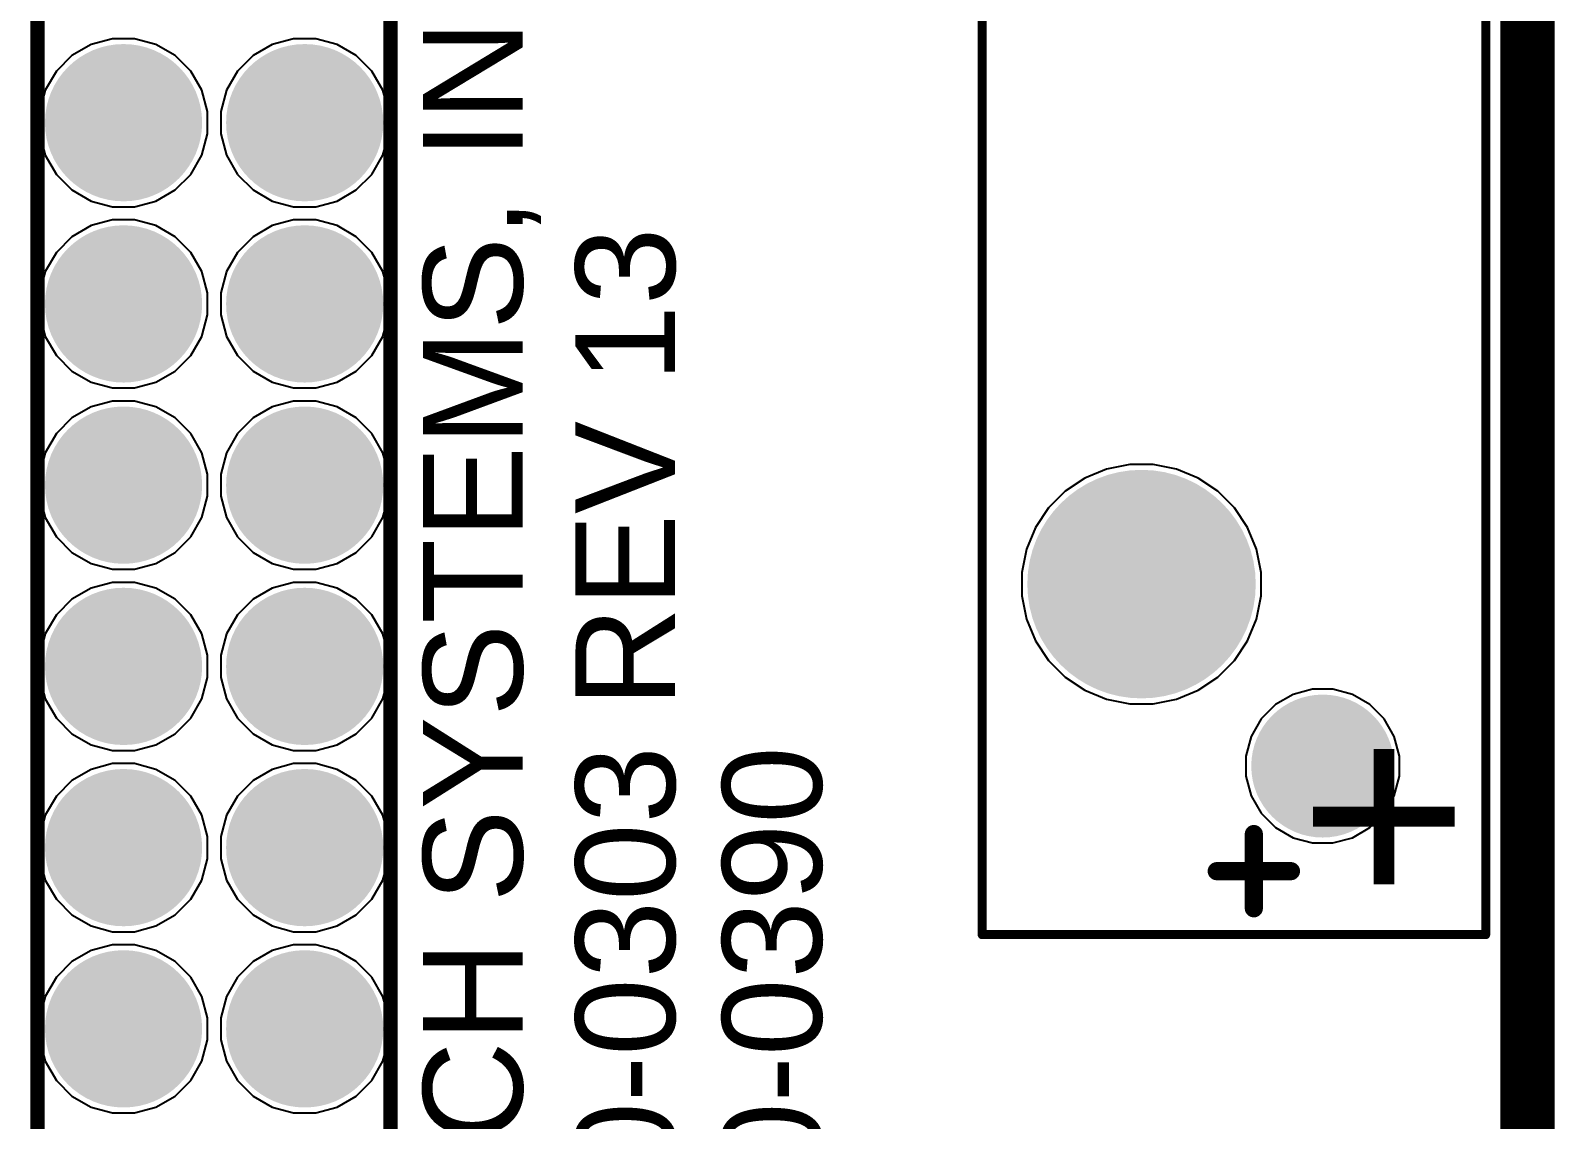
# Model space of a CAD drawing. Header units: millimetres. Extents: x -11 to 156, y -11 to 109.
# Drawn here: x 134.59 to 155.96, y 27.28 to 42.54 of the extents above; entities that cross this region are included whole.
import ezdxf

# ---------------------------------------------------------------- set-up
doc = ezdxf.new("R2010")
doc.units = ezdxf.units.MM
for name, color, linetype in [('BottomLayer', 5, 'Continuous'), ('BottomSolder', 6, 'Continuous'), ('Mechanical1', 6, 'Continuous'), ('Mechanical2', 216, 'Continuous'), ('MultiLayer', 9, 'Continuous'), ('PadHoleLayer', 156, 'Continuous'), ('TopLayer', 1, 'Continuous'), ('TopOverlay', 2, 'Continuous'), ('TopSolder', 216, 'Continuous')]:
    doc.layers.add(name, color=color, linetype=linetype)
doc.styles.add('Arial', font='', dxfattribs={"height": 0.2})
doc.styles.get('Arial').set_extended_font_data('Arial')

# ---------------------------------------------------------------- blocks, each defined once
blk = doc.blocks.new('NH5077_LF_66')
at = {"layer": 'BottomLayer'}
h = blk.add_hatch(color=5, dxfattribs=at)
edge = h.paths.add_edge_path()
edge.add_arc((-10.15, 1.27), 1.5, 0, 360)
h = blk.add_hatch(color=5, dxfattribs=at)
edge = h.paths.add_edge_path()
edge.add_arc((12.7, 1.27), 0.9, 0, 360)
h = blk.add_hatch(color=5, dxfattribs=at)
edge = h.paths.add_edge_path()
edge.add_arc((10.15, -1.27), 1.5, 0, 360)
h = blk.add_hatch(color=5, dxfattribs=at)
edge = h.paths.add_edge_path()
edge.add_arc((-12.7, -1.27), 0.9, 0, 360)
at = {"layer": 'BottomSolder'}
h = blk.add_hatch(color=6, dxfattribs=at)
edge = h.paths.add_edge_path()
edge.add_arc((-10.15, 1.27), 1.6016, 0, 360)
h = blk.add_hatch(color=6, dxfattribs=at)
edge = h.paths.add_edge_path()
edge.add_arc((12.7, 1.27), 1.0016, 0, 360)
h = blk.add_hatch(color=6, dxfattribs=at)
edge = h.paths.add_edge_path()
edge.add_arc((10.15, -1.27), 1.6016, 0, 360)
h = blk.add_hatch(color=6, dxfattribs=at)
edge = h.paths.add_edge_path()
edge.add_arc((-12.7, -1.27), 1.0016, 0, 360)
at = {"layer": 'MultiLayer'}
h = blk.add_hatch(color=9, dxfattribs=at)
edge = h.paths.add_edge_path()
edge.add_arc((-10.15, 1.27), 1.5, 0, 360)
h = blk.add_hatch(color=9, dxfattribs=at)
edge = h.paths.add_edge_path()
edge.add_arc((12.7, 1.27), 0.9, 0, 360)
h = blk.add_hatch(color=9, dxfattribs=at)
edge = h.paths.add_edge_path()
edge.add_arc((10.15, -1.27), 1.5, 0, 360)
h = blk.add_hatch(color=9, dxfattribs=at)
edge = h.paths.add_edge_path()
edge.add_arc((-12.7, -1.27), 0.9, 0, 360)
at = {"layer": 'PadHoleLayer'}
h = blk.add_hatch(color=156, dxfattribs=at)
edge = h.paths.add_edge_path()
edge.add_arc((-10.15, 1.27), 0.91, 0, 360)
h = blk.add_hatch(color=156, dxfattribs=at)
edge = h.paths.add_edge_path()
edge.add_arc((12.7, 1.27), 0.46, 0, 360)
h = blk.add_hatch(color=156, dxfattribs=at)
edge = h.paths.add_edge_path()
edge.add_arc((10.15, -1.27), 0.91, 0, 360)
h = blk.add_hatch(color=156, dxfattribs=at)
edge = h.paths.add_edge_path()
edge.add_arc((-12.7, -1.27), 0.46, 0, 360)
at = {"layer": 'TopLayer'}
h = blk.add_hatch(color=1, dxfattribs=at)
edge = h.paths.add_edge_path()
edge.add_arc((-10.15, 1.27), 1.5, 0, 360)
h = blk.add_hatch(color=1, dxfattribs=at)
edge = h.paths.add_edge_path()
edge.add_arc((12.7, 1.27), 0.9, 0, 360)
h = blk.add_hatch(color=1, dxfattribs=at)
edge = h.paths.add_edge_path()
edge.add_arc((10.15, -1.27), 1.5, 0, 360)
h = blk.add_hatch(color=1, dxfattribs=at)
edge = h.paths.add_edge_path()
edge.add_arc((-12.7, -1.27), 0.9, 0, 360)
at = {"layer": 'TopSolder'}
h = blk.add_hatch(color=216, dxfattribs=at)
edge = h.paths.add_edge_path()
edge.add_arc((-10.15, 1.27), 1.6016, 0, 360)
h = blk.add_hatch(color=216, dxfattribs=at)
edge = h.paths.add_edge_path()
edge.add_arc((12.7, 1.27), 1.0016, 0, 360)
h = blk.add_hatch(color=216, dxfattribs=at)
edge = h.paths.add_edge_path()
edge.add_arc((10.15, -1.27), 1.6016, 0, 360)
h = blk.add_hatch(color=216, dxfattribs=at)
edge = h.paths.add_edge_path()
edge.add_arc((-12.7, -1.27), 1.0016, 0, 360)
at = {"layer": 'TopOverlay'}
for points, const_width in [([(-15.0622, 3.5052), (-15.0622, -3.556)], 0.127), ([(-15.0622, 3.5052), (15.0114, 3.5052)], 0.127), ([(15.0114, 3.5052), (15.0114, -3.556)], 0.127), ([(13.6525, 2.2352), (14.6939, 2.2352)], 0.254), ([(-14.1732, 0.2159), (-14.1732, -0.8255)], 0.254), ([(-14.6939, -0.3048), (-13.6525, -0.3048)], 0.254), ([(-15.0622, -3.556), (15.0114, -3.556)], 0.127)]:
    blk.add_lwpolyline(points, dxfattribs=dict(at, const_width=const_width))
for points, const_width in [([(-15.09395, 3.5052, 1), (-15.03045, 3.5052, 1)], 0.0635), ([(-15.09395, 3.5052, 1), (-15.03045, 3.5052, 1)], 0.0635), ([(14.97965, 3.5052, 1), (15.04315, 3.5052, 1)], 0.0635), ([(14.97965, 3.5052, 1), (15.04315, 3.5052, 1)], 0.0635), ([(13.589, 2.2352, 1), (13.716, 2.2352, 1)], 0.127), ([(14.6304, 2.2352, 1), (14.7574, 2.2352, 1)], 0.127), ([(-14.2367, 0.2159, 1), (-14.1097, 0.2159, 1)], 0.127), ([(-14.7574, -0.3048, 1), (-14.6304, -0.3048, 1)], 0.127), ([(-13.716, -0.3048, 1), (-13.589, -0.3048, 1)], 0.127), ([(-14.2367, -0.8255, 1), (-14.1097, -0.8255, 1)], 0.127), ([(-15.09395, -3.556, 1), (-15.03045, -3.556, 1)], 0.0635), ([(-15.09395, -3.556, 1), (-15.03045, -3.556, 1)], 0.0635), ([(14.97965, -3.556, 1), (15.04315, -3.556, 1)], 0.0635), ([(14.97965, -3.556, 1), (15.04315, -3.556, 1)], 0.0635)]:
    blk.add_lwpolyline(points, format="xyb", close=True, dxfattribs=dict(at, const_width=const_width))
blk = doc.blocks.new('ESW_132_12_G_D_89')
at = {"layer": 'BottomLayer'}
h = blk.add_hatch(color=5, dxfattribs=at)
edge = h.paths.add_edge_path()
edge.add_arc((-13.97, 1.27), 1, 0, 360)
h = blk.add_hatch(color=5, dxfattribs=at)
edge = h.paths.add_edge_path()
edge.add_arc((-11.43, 1.27), 1, 0, 360)
h = blk.add_hatch(color=5, dxfattribs=at)
edge = h.paths.add_edge_path()
edge.add_arc((-8.89, 1.27), 1, 0, 360)
h = blk.add_hatch(color=5, dxfattribs=at)
edge = h.paths.add_edge_path()
edge.add_arc((-6.35, 1.27), 1, 0, 360)
h = blk.add_hatch(color=5, dxfattribs=at)
edge = h.paths.add_edge_path()
edge.add_arc((-3.81, 1.27), 1, 0, 360)
h = blk.add_hatch(color=5, dxfattribs=at)
edge = h.paths.add_edge_path()
edge.add_arc((-1.27, 1.27), 1, 0, 360)
h = blk.add_hatch(color=5, dxfattribs=at)
edge = h.paths.add_edge_path()
edge.add_arc((-13.97, -1.27), 1, 0, 360)
h = blk.add_hatch(color=5, dxfattribs=at)
edge = h.paths.add_edge_path()
edge.add_arc((-11.43, -1.27), 1, 0, 360)
h = blk.add_hatch(color=5, dxfattribs=at)
edge = h.paths.add_edge_path()
edge.add_arc((-8.89, -1.27), 1, 0, 360)
h = blk.add_hatch(color=5, dxfattribs=at)
edge = h.paths.add_edge_path()
edge.add_arc((-6.35, -1.27), 1, 0, 360)
h = blk.add_hatch(color=5, dxfattribs=at)
edge = h.paths.add_edge_path()
edge.add_arc((-3.81, -1.27), 1, 0, 360)
h = blk.add_hatch(color=5, dxfattribs=at)
edge = h.paths.add_edge_path()
edge.add_arc((-1.27, -1.27), 1, 0, 360)
at = {"layer": 'BottomSolder'}
h = blk.add_hatch(color=6, dxfattribs=at)
edge = h.paths.add_edge_path()
edge.add_arc((-13.97, 1.27), 1.102, 0, 360)
h = blk.add_hatch(color=6, dxfattribs=at)
edge = h.paths.add_edge_path()
edge.add_arc((-11.43, 1.27), 1.102, 0, 360)
h = blk.add_hatch(color=6, dxfattribs=at)
edge = h.paths.add_edge_path()
edge.add_arc((-8.89, 1.27), 1.102, 0, 360)
h = blk.add_hatch(color=6, dxfattribs=at)
edge = h.paths.add_edge_path()
edge.add_arc((-6.35, 1.27), 1.102, 0, 360)
h = blk.add_hatch(color=6, dxfattribs=at)
edge = h.paths.add_edge_path()
edge.add_arc((-3.81, 1.27), 1.102, 0, 360)
h = blk.add_hatch(color=6, dxfattribs=at)
edge = h.paths.add_edge_path()
edge.add_arc((-1.27, 1.27), 1.102, 0, 360)
h = blk.add_hatch(color=6, dxfattribs=at)
edge = h.paths.add_edge_path()
edge.add_arc((-13.97, -1.27), 1.102, 0, 360)
h = blk.add_hatch(color=6, dxfattribs=at)
edge = h.paths.add_edge_path()
edge.add_arc((-11.43, -1.27), 1.102, 0, 360)
h = blk.add_hatch(color=6, dxfattribs=at)
edge = h.paths.add_edge_path()
edge.add_arc((-8.89, -1.27), 1.102, 0, 360)
h = blk.add_hatch(color=6, dxfattribs=at)
edge = h.paths.add_edge_path()
edge.add_arc((-6.35, -1.27), 1.102, 0, 360)
h = blk.add_hatch(color=6, dxfattribs=at)
edge = h.paths.add_edge_path()
edge.add_arc((-3.81, -1.27), 1.102, 0, 360)
h = blk.add_hatch(color=6, dxfattribs=at)
edge = h.paths.add_edge_path()
edge.add_arc((-1.27, -1.27), 1.102, 0, 360)
at = {"layer": 'MultiLayer'}
h = blk.add_hatch(color=9, dxfattribs=at)
edge = h.paths.add_edge_path()
edge.add_arc((-13.97, 1.27), 1, 0, 360)
h = blk.add_hatch(color=9, dxfattribs=at)
edge = h.paths.add_edge_path()
edge.add_arc((-11.43, 1.27), 1, 0, 360)
h = blk.add_hatch(color=9, dxfattribs=at)
edge = h.paths.add_edge_path()
edge.add_arc((-8.89, 1.27), 1, 0, 360)
h = blk.add_hatch(color=9, dxfattribs=at)
edge = h.paths.add_edge_path()
edge.add_arc((-6.35, 1.27), 1, 0, 360)
h = blk.add_hatch(color=9, dxfattribs=at)
edge = h.paths.add_edge_path()
edge.add_arc((-3.81, 1.27), 1, 0, 360)
h = blk.add_hatch(color=9, dxfattribs=at)
edge = h.paths.add_edge_path()
edge.add_arc((-1.27, 1.27), 1, 0, 360)
h = blk.add_hatch(color=9, dxfattribs=at)
edge = h.paths.add_edge_path()
edge.add_arc((-13.97, -1.27), 1, 0, 360)
h = blk.add_hatch(color=9, dxfattribs=at)
edge = h.paths.add_edge_path()
edge.add_arc((-11.43, -1.27), 1, 0, 360)
h = blk.add_hatch(color=9, dxfattribs=at)
edge = h.paths.add_edge_path()
edge.add_arc((-8.89, -1.27), 1, 0, 360)
h = blk.add_hatch(color=9, dxfattribs=at)
edge = h.paths.add_edge_path()
edge.add_arc((-6.35, -1.27), 1, 0, 360)
h = blk.add_hatch(color=9, dxfattribs=at)
edge = h.paths.add_edge_path()
edge.add_arc((-3.81, -1.27), 1, 0, 360)
h = blk.add_hatch(color=9, dxfattribs=at)
edge = h.paths.add_edge_path()
edge.add_arc((-1.27, -1.27), 1, 0, 360)
at = {"layer": 'PadHoleLayer'}
h = blk.add_hatch(color=156, dxfattribs=at)
edge = h.paths.add_edge_path()
edge.add_arc((-13.97, 1.27), 0.52, 0, 360)
h = blk.add_hatch(color=156, dxfattribs=at)
edge = h.paths.add_edge_path()
edge.add_arc((-11.43, 1.27), 0.52, 0, 360)
h = blk.add_hatch(color=156, dxfattribs=at)
edge = h.paths.add_edge_path()
edge.add_arc((-8.89, 1.27), 0.52, 0, 360)
h = blk.add_hatch(color=156, dxfattribs=at)
edge = h.paths.add_edge_path()
edge.add_arc((-6.35, 1.27), 0.52, 0, 360)
h = blk.add_hatch(color=156, dxfattribs=at)
edge = h.paths.add_edge_path()
edge.add_arc((-3.81, 1.27), 0.52, 0, 360)
h = blk.add_hatch(color=156, dxfattribs=at)
edge = h.paths.add_edge_path()
edge.add_arc((-1.27, 1.27), 0.52, 0, 360)
h = blk.add_hatch(color=156, dxfattribs=at)
edge = h.paths.add_edge_path()
edge.add_arc((-13.97, -1.27), 0.52, 0, 360)
h = blk.add_hatch(color=156, dxfattribs=at)
edge = h.paths.add_edge_path()
edge.add_arc((-11.43, -1.27), 0.52, 0, 360)
h = blk.add_hatch(color=156, dxfattribs=at)
edge = h.paths.add_edge_path()
edge.add_arc((-8.89, -1.27), 0.52, 0, 360)
h = blk.add_hatch(color=156, dxfattribs=at)
edge = h.paths.add_edge_path()
edge.add_arc((-6.35, -1.27), 0.52, 0, 360)
h = blk.add_hatch(color=156, dxfattribs=at)
edge = h.paths.add_edge_path()
edge.add_arc((-3.81, -1.27), 0.52, 0, 360)
h = blk.add_hatch(color=156, dxfattribs=at)
edge = h.paths.add_edge_path()
edge.add_arc((-1.27, -1.27), 0.52, 0, 360)
at = {"layer": 'TopLayer'}
h = blk.add_hatch(color=1, dxfattribs=at)
edge = h.paths.add_edge_path()
edge.add_arc((-13.97, 1.27), 1, 0, 360)
h = blk.add_hatch(color=1, dxfattribs=at)
edge = h.paths.add_edge_path()
edge.add_arc((-11.43, 1.27), 1, 0, 360)
h = blk.add_hatch(color=1, dxfattribs=at)
edge = h.paths.add_edge_path()
edge.add_arc((-8.89, 1.27), 1, 0, 360)
h = blk.add_hatch(color=1, dxfattribs=at)
edge = h.paths.add_edge_path()
edge.add_arc((-6.35, 1.27), 1, 0, 360)
h = blk.add_hatch(color=1, dxfattribs=at)
edge = h.paths.add_edge_path()
edge.add_arc((-3.81, 1.27), 1, 0, 360)
h = blk.add_hatch(color=1, dxfattribs=at)
edge = h.paths.add_edge_path()
edge.add_arc((-1.27, 1.27), 1, 0, 360)
h = blk.add_hatch(color=1, dxfattribs=at)
edge = h.paths.add_edge_path()
edge.add_arc((-13.97, -1.27), 1, 0, 360)
h = blk.add_hatch(color=1, dxfattribs=at)
edge = h.paths.add_edge_path()
edge.add_arc((-11.43, -1.27), 1, 0, 360)
h = blk.add_hatch(color=1, dxfattribs=at)
edge = h.paths.add_edge_path()
edge.add_arc((-8.89, -1.27), 1, 0, 360)
h = blk.add_hatch(color=1, dxfattribs=at)
edge = h.paths.add_edge_path()
edge.add_arc((-6.35, -1.27), 1, 0, 360)
h = blk.add_hatch(color=1, dxfattribs=at)
edge = h.paths.add_edge_path()
edge.add_arc((-3.81, -1.27), 1, 0, 360)
h = blk.add_hatch(color=1, dxfattribs=at)
edge = h.paths.add_edge_path()
edge.add_arc((-1.27, -1.27), 1, 0, 360)
at = {"layer": 'TopSolder'}
h = blk.add_hatch(color=216, dxfattribs=at)
edge = h.paths.add_edge_path()
edge.add_arc((-13.97, 1.27), 1.102, 0, 360)
h = blk.add_hatch(color=216, dxfattribs=at)
edge = h.paths.add_edge_path()
edge.add_arc((-11.43, 1.27), 1.102, 0, 360)
h = blk.add_hatch(color=216, dxfattribs=at)
edge = h.paths.add_edge_path()
edge.add_arc((-8.89, 1.27), 1.102, 0, 360)
h = blk.add_hatch(color=216, dxfattribs=at)
edge = h.paths.add_edge_path()
edge.add_arc((-6.35, 1.27), 1.102, 0, 360)
h = blk.add_hatch(color=216, dxfattribs=at)
edge = h.paths.add_edge_path()
edge.add_arc((-3.81, 1.27), 1.102, 0, 360)
h = blk.add_hatch(color=216, dxfattribs=at)
edge = h.paths.add_edge_path()
edge.add_arc((-1.27, 1.27), 1.102, 0, 360)
h = blk.add_hatch(color=216, dxfattribs=at)
edge = h.paths.add_edge_path()
edge.add_arc((-13.97, -1.27), 1.102, 0, 360)
h = blk.add_hatch(color=216, dxfattribs=at)
edge = h.paths.add_edge_path()
edge.add_arc((-11.43, -1.27), 1.102, 0, 360)
h = blk.add_hatch(color=216, dxfattribs=at)
edge = h.paths.add_edge_path()
edge.add_arc((-8.89, -1.27), 1.102, 0, 360)
h = blk.add_hatch(color=216, dxfattribs=at)
edge = h.paths.add_edge_path()
edge.add_arc((-6.35, -1.27), 1.102, 0, 360)
h = blk.add_hatch(color=216, dxfattribs=at)
edge = h.paths.add_edge_path()
edge.add_arc((-3.81, -1.27), 1.102, 0, 360)
h = blk.add_hatch(color=216, dxfattribs=at)
edge = h.paths.add_edge_path()
edge.add_arc((-1.27, -1.27), 1.102, 0, 360)
at = {"layer": 'TopOverlay', "const_width": 0.2}
for points in [[(-40.895, 2.475), (40.895, 2.475)], [(-40.895, -2.475), (40.895, -2.475)]]:
    blk.add_lwpolyline(points, dxfattribs=at)

msp = doc.modelspace()

# ---------------------------------------------------------------- linework, layer by layer
at = {"layer": 'BottomLayer'}
for p, q in [((155.575, 96.329), (155.575, -5.08)), ((135.435, 42.347), (135.167, 42.192)), ((135.735, 42.427), (135.435, 42.347)), ((136.045, 42.427), (135.735, 42.427)), ((136.345, 42.347), (136.045, 42.427)), ((136.613, 42.192), (136.345, 42.347)), ((137.975, 42.347), (137.707, 42.192)), ((138.275, 42.427), (137.975, 42.347)), ((138.585, 42.427), (138.275, 42.427)), ((138.885, 42.347), (138.585, 42.427)), ((139.153, 42.192), (138.885, 42.347)), ((135.167, 42.192), (134.948, 41.973)), ((136.832, 41.973), (136.613, 42.192)), ((137.707, 42.192), (137.488, 41.973)), ((139.372, 41.973), (139.153, 42.192)), ((134.948, 41.973), (134.792, 41.704)), ((136.988, 41.704), (136.832, 41.973)), ((137.488, 41.973), (137.332, 41.704)), ((139.528, 41.704), (139.372, 41.973)), ((134.792, 41.704), (134.712, 41.405)), ((137.068, 41.405), (136.988, 41.704)), ((137.332, 41.704), (137.252, 41.405)), ((139.608, 41.405), (139.528, 41.704)), ((134.712, 41.405), (134.712, 41.095)), ((137.068, 41.095), (137.068, 41.405)), ((137.252, 41.405), (137.252, 41.095)), ((139.608, 41.095), (139.608, 41.405)), ((134.712, 41.095), (134.792, 40.795)), ((136.988, 40.795), (137.068, 41.095)), ((137.252, 41.095), (137.332, 40.795)), ((139.528, 40.795), (139.608, 41.095)), ((134.792, 40.795), (134.948, 40.526)), ((136.832, 40.526), (136.988, 40.795)), ((137.332, 40.795), (137.488, 40.526)), ((139.372, 40.526), (139.528, 40.795)), ((134.948, 40.526), (135.167, 40.307)), ((136.613, 40.307), (136.832, 40.526)), ((137.488, 40.526), (137.707, 40.307)), ((139.153, 40.307), (139.372, 40.526)), ((135.167, 40.307), (135.435, 40.152)), ((136.345, 40.152), (136.613, 40.307)), ((137.707, 40.307), (137.975, 40.152)), ((138.885, 40.152), (139.153, 40.307)), ((135.435, 40.152), (135.735, 40.072)), ((135.735, 40.072), (136.045, 40.072)), ((136.045, 40.072), (136.345, 40.152)), ((137.975, 40.152), (138.275, 40.072)), ((138.275, 40.072), (138.585, 40.072)), ((138.585, 40.072), (138.885, 40.152)), ((135.435, 39.807), (135.167, 39.652)), ((135.735, 39.887), (135.435, 39.807)), ((136.045, 39.887), (135.735, 39.887)), ((136.345, 39.807), (136.045, 39.887)), ((136.613, 39.652), (136.345, 39.807)), ((137.975, 39.807), (137.707, 39.652)), ((138.275, 39.887), (137.975, 39.807)), ((138.585, 39.887), (138.275, 39.887)), ((138.885, 39.807), (138.585, 39.887)), ((139.153, 39.652), (138.885, 39.807)), ((135.167, 39.652), (134.948, 39.433)), ((136.832, 39.433), (136.613, 39.652)), ((137.707, 39.652), (137.488, 39.433)), ((139.372, 39.433), (139.153, 39.652)), ((134.948, 39.433), (134.792, 39.164)), ((136.988, 39.164), (136.832, 39.433)), ((137.488, 39.433), (137.332, 39.164)), ((139.528, 39.164), (139.372, 39.433)), ((134.792, 39.164), (134.712, 38.865)), ((137.068, 38.865), (136.988, 39.164)), ((137.332, 39.164), (137.252, 38.865)), ((139.608, 38.865), (139.528, 39.164)), ((134.712, 38.865), (134.712, 38.555)), ((137.068, 38.555), (137.068, 38.865)), ((137.252, 38.865), (137.252, 38.555)), ((139.608, 38.555), (139.608, 38.865)), ((134.712, 38.555), (134.792, 38.255)), ((136.988, 38.255), (137.068, 38.555)), ((137.252, 38.555), (137.332, 38.255)), ((139.528, 38.255), (139.608, 38.555)), ((134.792, 38.255), (134.948, 37.986)), ((136.832, 37.986), (136.988, 38.255)), ((137.332, 38.255), (137.488, 37.986)), ((139.372, 37.986), (139.528, 38.255)), ((134.948, 37.986), (135.167, 37.767)), ((136.613, 37.767), (136.832, 37.986)), ((137.488, 37.986), (137.707, 37.767)), ((139.153, 37.767), (139.372, 37.986)), ((135.167, 37.767), (135.435, 37.612)), ((136.345, 37.612), (136.613, 37.767)), ((137.707, 37.767), (137.975, 37.612)), ((138.885, 37.612), (139.153, 37.767)), ((135.435, 37.612), (135.735, 37.532)), ((135.735, 37.532), (136.045, 37.532)), ((136.045, 37.532), (136.345, 37.612)), ((137.975, 37.612), (138.275, 37.532)), ((138.275, 37.532), (138.585, 37.532)), ((138.585, 37.532), (138.885, 37.612)), ((135.435, 37.267), (135.167, 37.112)), ((135.735, 37.347), (135.435, 37.267)), ((136.045, 37.347), (135.735, 37.347)), ((136.345, 37.267), (136.045, 37.347)), ((136.613, 37.112), (136.345, 37.267)), ((137.975, 37.267), (137.707, 37.112)), ((138.275, 37.347), (137.975, 37.267)), ((138.585, 37.347), (138.275, 37.347)), ((138.885, 37.267), (138.585, 37.347)), ((139.153, 37.112), (138.885, 37.267)), ((135.167, 37.112), (134.948, 36.893)), ((136.832, 36.893), (136.613, 37.112)), ((137.707, 37.112), (137.488, 36.893)), ((139.372, 36.893), (139.153, 37.112)), ((134.948, 36.893), (134.792, 36.624)), ((136.988, 36.624), (136.832, 36.893)), ((137.488, 36.893), (137.332, 36.624)), ((139.528, 36.624), (139.372, 36.893)), ((134.792, 36.624), (134.712, 36.325)), ((137.068, 36.325), (136.988, 36.624)), ((137.332, 36.624), (137.252, 36.325)), ((139.608, 36.325), (139.528, 36.624)), ((149.675, 36.396), (149.37, 36.269)), ((150, 36.46), (149.675, 36.396)), ((150.33, 36.46), (150, 36.46)), ((150.654, 36.396), (150.33, 36.46)), ((150.96, 36.269), (150.654, 36.396)), ((134.712, 36.325), (134.712, 36.015)), ((137.068, 36.015), (137.068, 36.325)), ((137.252, 36.325), (137.252, 36.015)), ((139.608, 36.015), (139.608, 36.325)), ((149.37, 36.269), (149.095, 36.086)), ((151.234, 36.086), (150.96, 36.269)), ((134.712, 36.015), (134.792, 35.715)), ((136.988, 35.715), (137.068, 36.015)), ((137.252, 36.015), (137.332, 35.715)), ((139.528, 35.715), (139.608, 36.015)), ((149.095, 36.086), (148.862, 35.852)), ((151.468, 35.852), (151.234, 36.086)), ((134.792, 35.715), (134.948, 35.446)), ((136.832, 35.446), (136.988, 35.715)), ((137.332, 35.715), (137.488, 35.446)), ((139.372, 35.446), (139.528, 35.715)), ((148.862, 35.852), (148.678, 35.577)), ((151.652, 35.577), (151.468, 35.852)), ((148.678, 35.577), (148.551, 35.272)), ((151.778, 35.272), (151.652, 35.577)), ((134.948, 35.446), (135.167, 35.227)), ((136.613, 35.227), (136.832, 35.446)), ((137.488, 35.446), (137.707, 35.227)), ((139.153, 35.227), (139.372, 35.446)), ((148.551, 35.272), (148.487, 34.948)), ((151.843, 34.948), (151.778, 35.272)), ((135.167, 35.227), (135.435, 35.072)), ((135.435, 35.072), (135.735, 34.992)), ((136.045, 34.992), (136.345, 35.072)), ((136.345, 35.072), (136.613, 35.227)), ((137.707, 35.227), (137.975, 35.072)), ((137.975, 35.072), (138.275, 34.992)), ((138.585, 34.992), (138.885, 35.072)), ((138.885, 35.072), (139.153, 35.227)), ((135.735, 34.992), (136.045, 34.992)), ((138.275, 34.992), (138.585, 34.992)), ((148.487, 34.948), (148.487, 34.617)), ((151.843, 34.617), (151.843, 34.948)), ((135.435, 34.727), (135.167, 34.572)), ((135.735, 34.807), (135.435, 34.727)), ((136.045, 34.807), (135.735, 34.807)), ((136.345, 34.727), (136.045, 34.807)), ((136.613, 34.572), (136.345, 34.727)), ((137.975, 34.727), (137.707, 34.572)), ((138.275, 34.807), (137.975, 34.727)), ((138.585, 34.807), (138.275, 34.807)), ((138.885, 34.727), (138.585, 34.807)), ((139.153, 34.572), (138.885, 34.727)), ((135.167, 34.572), (134.948, 34.353)), ((136.832, 34.353), (136.613, 34.572)), ((137.707, 34.572), (137.488, 34.353)), ((139.372, 34.353), (139.153, 34.572)), ((148.487, 34.617), (148.551, 34.293)), ((151.778, 34.293), (151.843, 34.617)), ((134.948, 34.353), (134.792, 34.084)), ((136.988, 34.084), (136.832, 34.353)), ((137.488, 34.353), (137.332, 34.084)), ((139.528, 34.084), (139.372, 34.353)), ((148.551, 34.293), (148.678, 33.988)), ((151.652, 33.988), (151.778, 34.293)), ((134.792, 34.084), (134.712, 33.785)), ((137.068, 33.785), (136.988, 34.084)), ((137.332, 34.084), (137.252, 33.785)), ((139.608, 33.785), (139.528, 34.084)), ((148.678, 33.988), (148.862, 33.713)), ((151.468, 33.713), (151.652, 33.988)), ((134.712, 33.785), (134.712, 33.475)), ((137.068, 33.475), (137.068, 33.785)), ((137.252, 33.785), (137.252, 33.475)), ((139.608, 33.475), (139.608, 33.785)), ((148.862, 33.713), (149.095, 33.479)), ((151.234, 33.479), (151.468, 33.713)), ((134.712, 33.475), (134.792, 33.175)), ((136.988, 33.175), (137.068, 33.475)), ((137.252, 33.475), (137.332, 33.175)), ((139.528, 33.175), (139.608, 33.475)), ((149.095, 33.479), (149.37, 33.296)), ((150.96, 33.296), (151.234, 33.479)), ((134.792, 33.175), (134.948, 32.906)), ((136.832, 32.906), (136.988, 33.175)), ((137.332, 33.175), (137.488, 32.906)), ((139.372, 32.906), (139.528, 33.175)), ((149.37, 33.296), (149.675, 33.169)), ((149.675, 33.169), (150, 33.105)), ((150.33, 33.105), (150.654, 33.169)), ((150.654, 33.169), (150.96, 33.296)), ((152.289, 33.237), (152.043, 33.095)), ((152.563, 33.31), (152.289, 33.237)), ((152.847, 33.31), (152.563, 33.31)), ((153.121, 33.237), (152.847, 33.31)), ((153.367, 33.095), (153.121, 33.237)), ((150, 33.105), (150.33, 33.105)), ((152.043, 33.095), (151.842, 32.894)), ((153.567, 32.894), (153.367, 33.095)), ((134.948, 32.906), (135.167, 32.687)), ((136.613, 32.687), (136.832, 32.906)), ((137.488, 32.906), (137.707, 32.687)), ((139.153, 32.687), (139.372, 32.906)), ((151.842, 32.894), (151.7, 32.649)), ((153.709, 32.649), (153.567, 32.894)), ((135.167, 32.687), (135.435, 32.532)), ((135.435, 32.532), (135.735, 32.452)), ((136.045, 32.452), (136.345, 32.532)), ((136.345, 32.532), (136.613, 32.687)), ((137.707, 32.687), (137.975, 32.532)), ((137.975, 32.532), (138.275, 32.452)), ((138.585, 32.452), (138.885, 32.532)), ((138.885, 32.532), (139.153, 32.687)), ((151.7, 32.649), (151.627, 32.374)), ((153.783, 32.374), (153.709, 32.649)), ((135.735, 32.452), (136.045, 32.452)), ((138.275, 32.452), (138.585, 32.452)), ((151.627, 32.374), (151.627, 32.091)), ((153.783, 32.091), (153.783, 32.374)), ((135.435, 32.187), (135.167, 32.032)), ((135.735, 32.267), (135.435, 32.187)), ((136.045, 32.267), (135.735, 32.267)), ((136.345, 32.187), (136.045, 32.267)), ((136.613, 32.032), (136.345, 32.187)), ((137.975, 32.187), (137.707, 32.032)), ((138.275, 32.267), (137.975, 32.187)), ((138.585, 32.267), (138.275, 32.267)), ((138.885, 32.187), (138.585, 32.267)), ((139.153, 32.032), (138.885, 32.187)), ((151.627, 32.091), (151.7, 31.817)), ((153.709, 31.817), (153.783, 32.091)), ((135.167, 32.032), (134.948, 31.813)), ((136.832, 31.813), (136.613, 32.032)), ((137.707, 32.032), (137.488, 31.813)), ((139.372, 31.813), (139.153, 32.032)), ((134.948, 31.813), (134.792, 31.544)), ((136.988, 31.544), (136.832, 31.813)), ((137.488, 31.813), (137.332, 31.544)), ((139.528, 31.544), (139.372, 31.813)), ((151.7, 31.817), (151.842, 31.571)), ((153.567, 31.571), (153.709, 31.817)), ((134.792, 31.544), (134.712, 31.245)), ((137.068, 31.245), (136.988, 31.544)), ((137.332, 31.544), (137.252, 31.245)), ((139.608, 31.245), (139.528, 31.544)), ((151.842, 31.571), (152.043, 31.37)), ((153.367, 31.37), (153.567, 31.571)), ((134.712, 31.245), (134.712, 30.935)), ((137.068, 30.935), (137.068, 31.245)), ((137.252, 31.245), (137.252, 30.935)), ((139.608, 30.935), (139.608, 31.245)), ((152.043, 31.37), (152.289, 31.228)), ((152.289, 31.228), (152.563, 31.155)), ((152.847, 31.155), (153.121, 31.228)), ((153.121, 31.228), (153.367, 31.37)), ((152.563, 31.155), (152.847, 31.155)), ((134.712, 30.935), (134.792, 30.635)), ((136.988, 30.635), (137.068, 30.935)), ((137.252, 30.935), (137.332, 30.635)), ((139.528, 30.635), (139.608, 30.935)), ((134.792, 30.635), (134.948, 30.366)), ((136.832, 30.366), (136.988, 30.635)), ((137.332, 30.635), (137.488, 30.366)), ((139.372, 30.366), (139.528, 30.635)), ((134.948, 30.366), (135.167, 30.147)), ((136.613, 30.147), (136.832, 30.366)), ((137.488, 30.366), (137.707, 30.147)), ((139.153, 30.147), (139.372, 30.366)), ((135.167, 30.147), (135.435, 29.992)), ((136.345, 29.992), (136.613, 30.147)), ((137.707, 30.147), (137.975, 29.992)), ((138.885, 29.992), (139.153, 30.147)), ((135.435, 29.992), (135.735, 29.912)), ((136.045, 29.912), (136.345, 29.992)), ((137.975, 29.992), (138.275, 29.912)), ((138.585, 29.912), (138.885, 29.992)), ((135.735, 29.727), (135.435, 29.647)), ((135.735, 29.912), (136.045, 29.912)), ((136.045, 29.727), (135.735, 29.727)), ((136.345, 29.647), (136.045, 29.727)), ((138.275, 29.727), (137.975, 29.647)), ((138.275, 29.912), (138.585, 29.912)), ((138.585, 29.727), (138.275, 29.727)), ((138.885, 29.647), (138.585, 29.727)), ((135.167, 29.492), (134.948, 29.273)), ((135.435, 29.647), (135.167, 29.492)), ((136.613, 29.492), (136.345, 29.647)), ((136.832, 29.273), (136.613, 29.492)), ((137.707, 29.492), (137.488, 29.273)), ((137.975, 29.647), (137.707, 29.492)), ((139.153, 29.492), (138.885, 29.647)), ((139.372, 29.273), (139.153, 29.492)), ((134.948, 29.273), (134.792, 29.004)), ((136.988, 29.004), (136.832, 29.273)), ((137.488, 29.273), (137.332, 29.004)), ((139.528, 29.004), (139.372, 29.273)), ((134.792, 29.004), (134.712, 28.705)), ((137.068, 28.705), (136.988, 29.004)), ((137.332, 29.004), (137.252, 28.705)), ((139.608, 28.705), (139.528, 29.004)), ((134.712, 28.705), (134.712, 28.395)), ((137.068, 28.395), (137.068, 28.705)), ((137.252, 28.705), (137.252, 28.395)), ((139.608, 28.395), (139.608, 28.705)), ((134.712, 28.395), (134.792, 28.095)), ((136.988, 28.095), (137.068, 28.395)), ((137.252, 28.395), (137.332, 28.095)), ((139.528, 28.095), (139.608, 28.395)), ((134.792, 28.095), (134.948, 27.826)), ((136.832, 27.826), (136.988, 28.095)), ((137.332, 28.095), (137.488, 27.826)), ((139.372, 27.826), (139.528, 28.095)), ((134.948, 27.826), (135.167, 27.607)), ((136.613, 27.607), (136.832, 27.826)), ((137.488, 27.826), (137.707, 27.607)), ((139.153, 27.607), (139.372, 27.826)), ((135.167, 27.607), (135.435, 27.452)), ((136.345, 27.452), (136.613, 27.607)), ((137.707, 27.607), (137.975, 27.452)), ((138.885, 27.452), (139.153, 27.607)), ((135.435, 27.452), (135.735, 27.372)), ((135.735, 27.372), (136.045, 27.372)), ((136.045, 27.372), (136.345, 27.452)), ((137.975, 27.452), (138.275, 27.372)), ((138.275, 27.372), (138.585, 27.372)), ((138.585, 27.372), (138.885, 27.452))]:
    msp.add_line(p, q, dxfattribs=at)
at = {"layer": 'Mechanical1', "const_width": 0.254}
msp.add_lwpolyline([(155.575, -4.445), (155.575, 108.585)], dxfattribs=at)
at = {"layer": 'Mechanical2', "const_width": 0.762}
msp.add_lwpolyline([(155.575, 96.393), (155.575, -5.08)], dxfattribs=at)
at = {"layer": 'TopLayer'}
for p, q in [((155.575, 96.329), (155.575, -5.08)), ((135.435, 42.347), (135.167, 42.192)), ((135.735, 42.427), (135.435, 42.347)), ((136.045, 42.427), (135.735, 42.427)), ((136.345, 42.347), (136.045, 42.427)), ((136.613, 42.192), (136.345, 42.347)), ((137.975, 42.347), (137.707, 42.192)), ((138.275, 42.427), (137.975, 42.347)), ((138.585, 42.427), (138.275, 42.427)), ((138.885, 42.347), (138.585, 42.427)), ((139.153, 42.192), (138.885, 42.347)), ((135.167, 42.192), (134.948, 41.973)), ((136.832, 41.973), (136.613, 42.192)), ((137.707, 42.192), (137.488, 41.973)), ((139.372, 41.973), (139.153, 42.192)), ((134.948, 41.973), (134.792, 41.704)), ((136.988, 41.704), (136.832, 41.973)), ((137.488, 41.973), (137.332, 41.704)), ((139.528, 41.704), (139.372, 41.973)), ((134.792, 41.704), (134.712, 41.405)), ((137.068, 41.405), (136.988, 41.704)), ((137.332, 41.704), (137.252, 41.405)), ((139.608, 41.405), (139.528, 41.704)), ((134.712, 41.405), (134.712, 41.095)), ((137.068, 41.095), (137.068, 41.405)), ((137.252, 41.405), (137.252, 41.095)), ((139.608, 41.095), (139.608, 41.405)), ((134.712, 41.095), (134.792, 40.795)), ((136.988, 40.795), (137.068, 41.095)), ((137.252, 41.095), (137.332, 40.795)), ((139.528, 40.795), (139.608, 41.095)), ((134.792, 40.795), (134.948, 40.526)), ((136.832, 40.526), (136.988, 40.795)), ((137.332, 40.795), (137.488, 40.526)), ((139.372, 40.526), (139.528, 40.795)), ((134.948, 40.526), (135.167, 40.307)), ((136.613, 40.307), (136.832, 40.526)), ((137.488, 40.526), (137.707, 40.307)), ((139.153, 40.307), (139.372, 40.526)), ((135.167, 40.307), (135.435, 40.152)), ((136.345, 40.152), (136.613, 40.307)), ((137.707, 40.307), (137.975, 40.152)), ((138.885, 40.152), (139.153, 40.307)), ((135.435, 40.152), (135.735, 40.072)), ((135.735, 40.072), (136.045, 40.072)), ((136.045, 40.072), (136.345, 40.152)), ((137.975, 40.152), (138.275, 40.072)), ((138.275, 40.072), (138.585, 40.072)), ((138.585, 40.072), (138.885, 40.152)), ((135.435, 39.807), (135.167, 39.652)), ((135.735, 39.887), (135.435, 39.807)), ((136.045, 39.887), (135.735, 39.887)), ((136.345, 39.807), (136.045, 39.887)), ((136.613, 39.652), (136.345, 39.807)), ((137.975, 39.807), (137.707, 39.652)), ((138.275, 39.887), (137.975, 39.807)), ((138.585, 39.887), (138.275, 39.887)), ((138.885, 39.807), (138.585, 39.887)), ((139.153, 39.652), (138.885, 39.807)), ((135.167, 39.652), (134.948, 39.433)), ((136.832, 39.433), (136.613, 39.652)), ((137.707, 39.652), (137.488, 39.433)), ((139.372, 39.433), (139.153, 39.652)), ((134.948, 39.433), (134.792, 39.164)), ((136.988, 39.164), (136.832, 39.433)), ((137.488, 39.433), (137.332, 39.164)), ((139.528, 39.164), (139.372, 39.433)), ((134.792, 39.164), (134.712, 38.865)), ((137.068, 38.865), (136.988, 39.164)), ((137.332, 39.164), (137.252, 38.865)), ((139.608, 38.865), (139.528, 39.164)), ((134.712, 38.865), (134.712, 38.555)), ((137.068, 38.555), (137.068, 38.865)), ((137.252, 38.865), (137.252, 38.555)), ((139.608, 38.555), (139.608, 38.865)), ((134.712, 38.555), (134.792, 38.255)), ((136.988, 38.255), (137.068, 38.555)), ((137.252, 38.555), (137.332, 38.255)), ((139.528, 38.255), (139.608, 38.555)), ((134.792, 38.255), (134.948, 37.986)), ((136.832, 37.986), (136.988, 38.255)), ((137.332, 38.255), (137.488, 37.986)), ((139.372, 37.986), (139.528, 38.255)), ((134.948, 37.986), (135.167, 37.767)), ((136.613, 37.767), (136.832, 37.986)), ((137.488, 37.986), (137.707, 37.767)), ((139.153, 37.767), (139.372, 37.986)), ((135.167, 37.767), (135.435, 37.612)), ((136.345, 37.612), (136.613, 37.767)), ((137.707, 37.767), (137.975, 37.612)), ((138.885, 37.612), (139.153, 37.767)), ((135.435, 37.612), (135.735, 37.532)), ((135.735, 37.532), (136.045, 37.532)), ((136.045, 37.532), (136.345, 37.612)), ((137.975, 37.612), (138.275, 37.532)), ((138.275, 37.532), (138.585, 37.532)), ((138.585, 37.532), (138.885, 37.612)), ((135.435, 37.267), (135.167, 37.112)), ((135.735, 37.347), (135.435, 37.267)), ((136.045, 37.347), (135.735, 37.347)), ((136.345, 37.267), (136.045, 37.347)), ((136.613, 37.112), (136.345, 37.267)), ((137.975, 37.267), (137.707, 37.112)), ((138.275, 37.347), (137.975, 37.267)), ((138.585, 37.347), (138.275, 37.347)), ((138.885, 37.267), (138.585, 37.347)), ((139.153, 37.112), (138.885, 37.267)), ((135.167, 37.112), (134.948, 36.893)), ((136.832, 36.893), (136.613, 37.112)), ((137.707, 37.112), (137.488, 36.893)), ((139.372, 36.893), (139.153, 37.112)), ((134.948, 36.893), (134.792, 36.624)), ((136.988, 36.624), (136.832, 36.893)), ((137.488, 36.893), (137.332, 36.624)), ((139.528, 36.624), (139.372, 36.893)), ((134.792, 36.624), (134.712, 36.325)), ((137.068, 36.325), (136.988, 36.624)), ((137.332, 36.624), (137.252, 36.325)), ((139.608, 36.325), (139.528, 36.624)), ((149.675, 36.396), (149.37, 36.269)), ((150, 36.46), (149.675, 36.396)), ((150.33, 36.46), (150, 36.46)), ((150.654, 36.396), (150.33, 36.46)), ((150.96, 36.269), (150.654, 36.396)), ((134.712, 36.325), (134.712, 36.015)), ((137.068, 36.015), (137.068, 36.325)), ((137.252, 36.325), (137.252, 36.015)), ((139.608, 36.015), (139.608, 36.325)), ((149.37, 36.269), (149.095, 36.086)), ((151.234, 36.086), (150.96, 36.269)), ((134.712, 36.015), (134.792, 35.715)), ((136.988, 35.715), (137.068, 36.015)), ((137.252, 36.015), (137.332, 35.715)), ((139.528, 35.715), (139.608, 36.015)), ((149.095, 36.086), (148.862, 35.852)), ((151.468, 35.852), (151.234, 36.086)), ((134.792, 35.715), (134.948, 35.446)), ((136.832, 35.446), (136.988, 35.715)), ((137.332, 35.715), (137.488, 35.446)), ((139.372, 35.446), (139.528, 35.715)), ((148.862, 35.852), (148.678, 35.577)), ((151.652, 35.577), (151.468, 35.852)), ((148.678, 35.577), (148.551, 35.272)), ((151.778, 35.272), (151.652, 35.577)), ((134.948, 35.446), (135.167, 35.227)), ((136.613, 35.227), (136.832, 35.446)), ((137.488, 35.446), (137.707, 35.227)), ((139.153, 35.227), (139.372, 35.446)), ((148.551, 35.272), (148.487, 34.948)), ((151.843, 34.948), (151.778, 35.272)), ((135.167, 35.227), (135.435, 35.072)), ((135.435, 35.072), (135.735, 34.992)), ((136.045, 34.992), (136.345, 35.072)), ((136.345, 35.072), (136.613, 35.227)), ((137.707, 35.227), (137.975, 35.072)), ((137.975, 35.072), (138.275, 34.992)), ((138.585, 34.992), (138.885, 35.072)), ((138.885, 35.072), (139.153, 35.227)), ((135.735, 34.992), (136.045, 34.992)), ((138.275, 34.992), (138.585, 34.992)), ((148.487, 34.948), (148.487, 34.617)), ((151.843, 34.617), (151.843, 34.948)), ((135.435, 34.727), (135.167, 34.572)), ((135.735, 34.807), (135.435, 34.727)), ((136.045, 34.807), (135.735, 34.807)), ((136.345, 34.727), (136.045, 34.807)), ((136.613, 34.572), (136.345, 34.727)), ((137.975, 34.727), (137.707, 34.572)), ((138.275, 34.807), (137.975, 34.727)), ((138.585, 34.807), (138.275, 34.807)), ((138.885, 34.727), (138.585, 34.807)), ((139.153, 34.572), (138.885, 34.727)), ((135.167, 34.572), (134.948, 34.353)), ((136.832, 34.353), (136.613, 34.572)), ((137.707, 34.572), (137.488, 34.353)), ((139.372, 34.353), (139.153, 34.572)), ((148.487, 34.617), (148.551, 34.293)), ((151.778, 34.293), (151.843, 34.617)), ((134.948, 34.353), (134.792, 34.084)), ((136.988, 34.084), (136.832, 34.353)), ((137.488, 34.353), (137.332, 34.084)), ((139.528, 34.084), (139.372, 34.353)), ((148.551, 34.293), (148.678, 33.988)), ((151.652, 33.988), (151.778, 34.293)), ((134.792, 34.084), (134.712, 33.785)), ((137.068, 33.785), (136.988, 34.084)), ((137.332, 34.084), (137.252, 33.785)), ((139.608, 33.785), (139.528, 34.084)), ((148.678, 33.988), (148.862, 33.713)), ((151.468, 33.713), (151.652, 33.988)), ((134.712, 33.785), (134.712, 33.475)), ((137.068, 33.475), (137.068, 33.785)), ((137.252, 33.785), (137.252, 33.475)), ((139.608, 33.475), (139.608, 33.785)), ((148.862, 33.713), (149.095, 33.479)), ((151.234, 33.479), (151.468, 33.713)), ((134.712, 33.475), (134.792, 33.175)), ((136.988, 33.175), (137.068, 33.475)), ((137.252, 33.475), (137.332, 33.175)), ((139.528, 33.175), (139.608, 33.475)), ((149.095, 33.479), (149.37, 33.296)), ((150.96, 33.296), (151.234, 33.479)), ((134.792, 33.175), (134.948, 32.906)), ((136.832, 32.906), (136.988, 33.175)), ((137.332, 33.175), (137.488, 32.906)), ((139.372, 32.906), (139.528, 33.175)), ((149.37, 33.296), (149.675, 33.169)), ((149.675, 33.169), (150, 33.105)), ((150.33, 33.105), (150.654, 33.169)), ((150.654, 33.169), (150.96, 33.296)), ((152.289, 33.237), (152.043, 33.095)), ((152.563, 33.31), (152.289, 33.237)), ((152.847, 33.31), (152.563, 33.31)), ((153.121, 33.237), (152.847, 33.31)), ((153.367, 33.095), (153.121, 33.237)), ((150, 33.105), (150.33, 33.105)), ((152.043, 33.095), (151.842, 32.894)), ((153.567, 32.894), (153.367, 33.095)), ((134.948, 32.906), (135.167, 32.687)), ((136.613, 32.687), (136.832, 32.906)), ((137.488, 32.906), (137.707, 32.687)), ((139.153, 32.687), (139.372, 32.906)), ((151.842, 32.894), (151.7, 32.649)), ((153.709, 32.649), (153.567, 32.894)), ((135.167, 32.687), (135.435, 32.532)), ((135.435, 32.532), (135.735, 32.452)), ((136.045, 32.452), (136.345, 32.532)), ((136.345, 32.532), (136.613, 32.687)), ((137.707, 32.687), (137.975, 32.532)), ((137.975, 32.532), (138.275, 32.452)), ((138.585, 32.452), (138.885, 32.532)), ((138.885, 32.532), (139.153, 32.687)), ((151.7, 32.649), (151.627, 32.374)), ((153.783, 32.374), (153.709, 32.649)), ((135.735, 32.452), (136.045, 32.452)), ((138.275, 32.452), (138.585, 32.452)), ((151.627, 32.374), (151.627, 32.091)), ((153.783, 32.091), (153.783, 32.374)), ((135.435, 32.187), (135.167, 32.032)), ((135.735, 32.267), (135.435, 32.187)), ((136.045, 32.267), (135.735, 32.267)), ((136.345, 32.187), (136.045, 32.267)), ((136.613, 32.032), (136.345, 32.187)), ((137.975, 32.187), (137.707, 32.032)), ((138.275, 32.267), (137.975, 32.187)), ((138.585, 32.267), (138.275, 32.267)), ((138.885, 32.187), (138.585, 32.267)), ((139.153, 32.032), (138.885, 32.187)), ((151.627, 32.091), (151.7, 31.817)), ((153.709, 31.817), (153.783, 32.091)), ((135.167, 32.032), (134.948, 31.813)), ((136.832, 31.813), (136.613, 32.032)), ((137.707, 32.032), (137.488, 31.813)), ((139.372, 31.813), (139.153, 32.032)), ((134.948, 31.813), (134.792, 31.544)), ((136.988, 31.544), (136.832, 31.813)), ((137.488, 31.813), (137.332, 31.544)), ((139.528, 31.544), (139.372, 31.813)), ((151.7, 31.817), (151.842, 31.571)), ((153.567, 31.571), (153.709, 31.817)), ((134.792, 31.544), (134.712, 31.245)), ((137.068, 31.245), (136.988, 31.544)), ((137.332, 31.544), (137.252, 31.245)), ((139.608, 31.245), (139.528, 31.544)), ((151.842, 31.571), (152.043, 31.37)), ((153.367, 31.37), (153.567, 31.571)), ((134.712, 31.245), (134.712, 30.935)), ((137.068, 30.935), (137.068, 31.245)), ((137.252, 31.245), (137.252, 30.935)), ((139.608, 30.935), (139.608, 31.245)), ((152.043, 31.37), (152.289, 31.228)), ((152.289, 31.228), (152.563, 31.155)), ((152.847, 31.155), (153.121, 31.228)), ((153.121, 31.228), (153.367, 31.37)), ((152.563, 31.155), (152.847, 31.155)), ((134.712, 30.935), (134.792, 30.635)), ((136.988, 30.635), (137.068, 30.935)), ((137.252, 30.935), (137.332, 30.635)), ((139.528, 30.635), (139.608, 30.935)), ((134.792, 30.635), (134.948, 30.366)), ((136.832, 30.366), (136.988, 30.635)), ((137.332, 30.635), (137.488, 30.366)), ((139.372, 30.366), (139.528, 30.635)), ((134.948, 30.366), (135.167, 30.147)), ((136.613, 30.147), (136.832, 30.366)), ((137.488, 30.366), (137.707, 30.147)), ((139.153, 30.147), (139.372, 30.366)), ((135.167, 30.147), (135.435, 29.992)), ((136.345, 29.992), (136.613, 30.147)), ((137.707, 30.147), (137.975, 29.992)), ((138.885, 29.992), (139.153, 30.147)), ((135.435, 29.992), (135.735, 29.912)), ((136.045, 29.912), (136.345, 29.992)), ((137.975, 29.992), (138.275, 29.912)), ((138.585, 29.912), (138.885, 29.992)), ((135.735, 29.727), (135.435, 29.647)), ((135.735, 29.912), (136.045, 29.912)), ((136.045, 29.727), (135.735, 29.727)), ((136.345, 29.647), (136.045, 29.727)), ((138.275, 29.727), (137.975, 29.647)), ((138.275, 29.912), (138.585, 29.912)), ((138.585, 29.727), (138.275, 29.727)), ((138.885, 29.647), (138.585, 29.727)), ((135.167, 29.492), (134.948, 29.273)), ((135.435, 29.647), (135.167, 29.492)), ((136.613, 29.492), (136.345, 29.647)), ((136.832, 29.273), (136.613, 29.492)), ((137.707, 29.492), (137.488, 29.273)), ((137.975, 29.647), (137.707, 29.492)), ((139.153, 29.492), (138.885, 29.647)), ((139.372, 29.273), (139.153, 29.492)), ((134.948, 29.273), (134.792, 29.004)), ((136.988, 29.004), (136.832, 29.273)), ((137.488, 29.273), (137.332, 29.004)), ((139.528, 29.004), (139.372, 29.273)), ((134.792, 29.004), (134.712, 28.705)), ((137.068, 28.705), (136.988, 29.004)), ((137.332, 29.004), (137.252, 28.705)), ((139.608, 28.705), (139.528, 29.004)), ((134.712, 28.705), (134.712, 28.395)), ((137.068, 28.395), (137.068, 28.705)), ((137.252, 28.705), (137.252, 28.395)), ((139.608, 28.395), (139.608, 28.705)), ((134.712, 28.395), (134.792, 28.095)), ((136.988, 28.095), (137.068, 28.395)), ((137.252, 28.395), (137.332, 28.095)), ((139.528, 28.095), (139.608, 28.395)), ((134.792, 28.095), (134.948, 27.826)), ((136.832, 27.826), (136.988, 28.095)), ((137.332, 28.095), (137.488, 27.826)), ((139.372, 27.826), (139.528, 28.095)), ((134.948, 27.826), (135.167, 27.607)), ((136.613, 27.607), (136.832, 27.826)), ((137.488, 27.826), (137.707, 27.607)), ((139.153, 27.607), (139.372, 27.826)), ((135.167, 27.607), (135.435, 27.452)), ((136.345, 27.452), (136.613, 27.607)), ((137.707, 27.607), (137.975, 27.452)), ((138.885, 27.452), (139.153, 27.607)), ((135.435, 27.452), (135.735, 27.372)), ((135.735, 27.372), (136.045, 27.372)), ((136.045, 27.372), (136.345, 27.452)), ((137.975, 27.452), (138.275, 27.372)), ((138.275, 27.372), (138.585, 27.372)), ((138.585, 27.372), (138.885, 27.452))]:
    msp.add_line(p, q, dxfattribs=at)

# ---------------------------------------------------------------- block references
at = {"rotation": 90}
for name, p in [('ESW_132_12_G_D_89', (137.16, 42.52)), ('NH5077_LF_66', (151.435, 44.933))]:
    msp.add_blockref(name, p, dxfattribs=at)

# ---------------------------------------------------------------- texts
at = {"layer": 'TopOverlay', "style": 'Arial'}
for s, height, p in [('TRANSTECH SYSTEMS, INC', 1.397, (141.486, 17.855)), ('PCB: 7000-0303 REV 13', 1.397, (143.624, 18.085)), ('PCA: 7500-0390', 1.397, (145.681, 18.082)), ('+', 2.794, (154.914, 30.387))]:
    msp.add_text(s, height=height, rotation=90, dxfattribs=at).set_placement(p)

doc.saveas('drawing.dxf')
